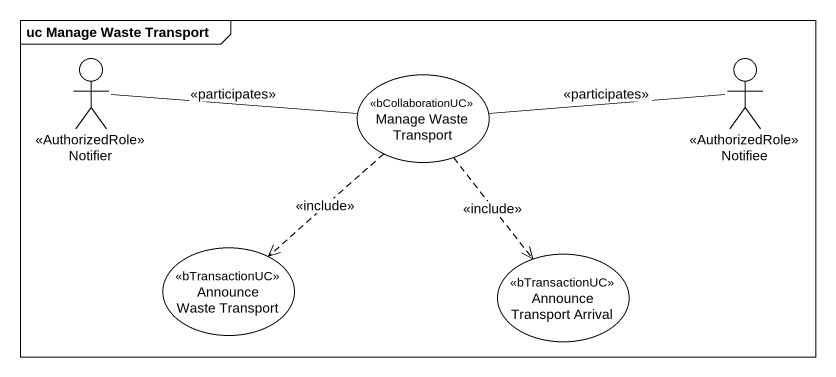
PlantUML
@startuml
mainframe uc Manage Waste Transport
actor Notifier <<AuthorizedRole>>
actor Notifiee <<AuthorizedRole>>
usecase "Manage Waste Transport" as Manage_Waste_Transport <<bCollaborationUC>>
usecase "Announce Waste Transport" as Announce_Waste_Transport <<bTransactionUC>>
usecase "Announce Transport Arrival" as Announce_Transport_Arrival <<bTransactionUC>>
Notifier -right- Manage_Waste_Transport : <<participates>>
Notifiee -left- Manage_Waste_Transport : <<participates>>
Manage_Waste_Transport ..> Announce_Waste_Transport : <<include>>
Manage_Waste_Transport ..> Announce_Transport_Arrival : <<include>>
@enduml
